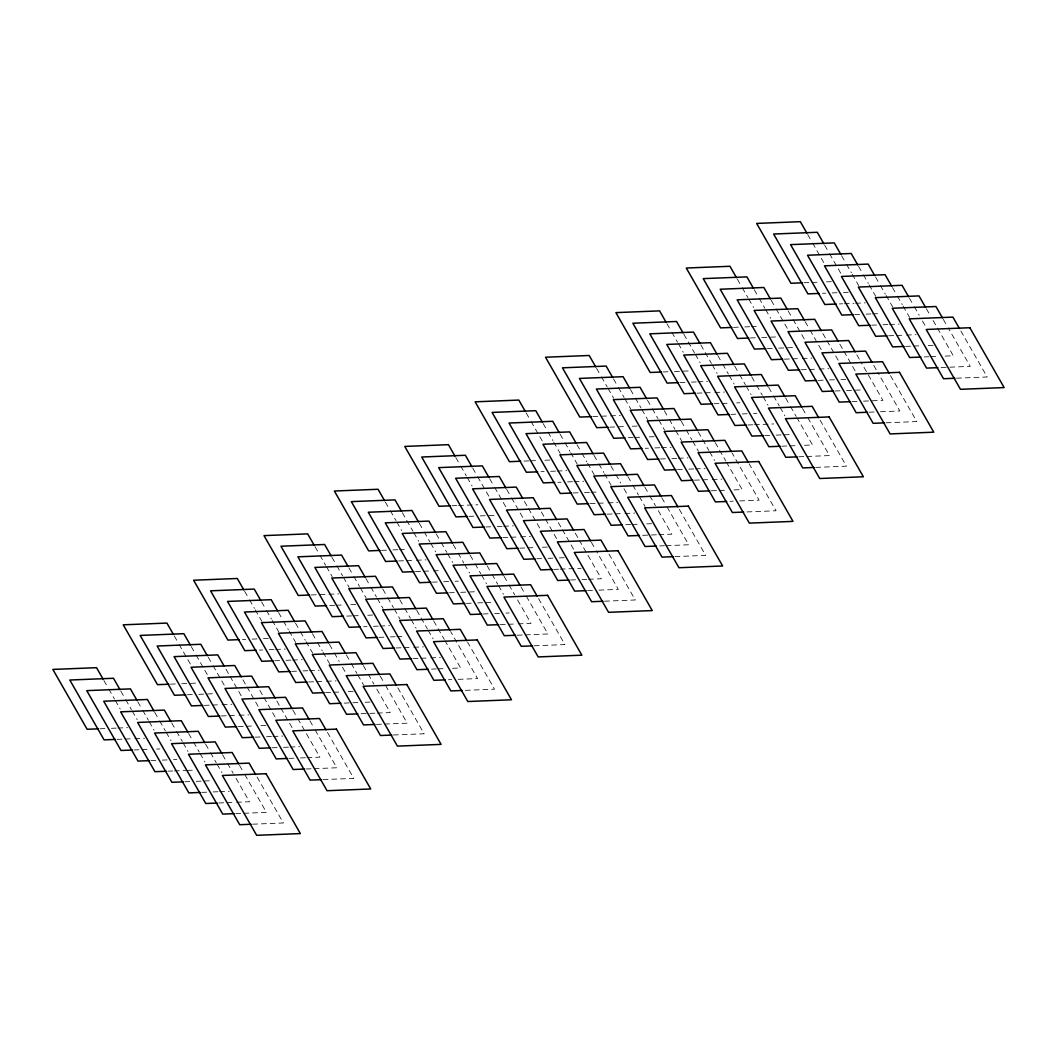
<?xml version="1.0" encoding="UTF-8"?>
<svg xmlns="http://www.w3.org/2000/svg" width="1057" height="1057" viewBox="0 0 1057 1057"><rect width="100%" height="100%" fill="white"/><g stroke="black" fill="none" stroke-linecap="round" stroke-linejoin="round"><path stroke-width="0.75" stroke-dasharray="5 3.75" d="M803.875 282.761L810.349 282.51M811.974 282.444L818.435 282.179M826.534 281.862L831.383 281.664M822.452 293.304L825.689 293.172M832.163 292.921L837.012 292.723M843.486 292.459L848.335 292.274M839.403 303.914L842.64 303.782M844.252 303.716L853.964 303.333M855.589 303.267L865.287 302.87M854.743 314.576L859.592 314.378M866.066 314.127L870.915 313.929M872.54 313.863L880.626 313.546M733.505 327.366L738.354 327.168M744.828 326.917L749.677 326.719M751.289 326.653L759.388 326.336M871.695 325.186L876.544 324.988M883.018 324.724L887.867 324.539M889.492 324.473L899.19 324.089M750.457 337.963L755.306 337.778M761.78 337.513L776.34 336.932M888.646 335.782L895.12 335.531M896.732 335.465L904.818 335.135M906.444 335.069L916.155 334.686M767.408 348.572L772.257 348.374M778.732 348.123L793.292 347.542M905.598 346.392L912.072 346.128M913.684 346.062L920.158 345.811M928.244 345.48L933.106 345.295M784.36 359.182L790.834 358.918M792.446 358.852L800.532 358.534M802.157 358.468L811.855 358.072M924.175 356.936L929.024 356.738M930.649 356.671L938.735 356.354M945.196 356.09L953.295 355.773L931.257 317.285M663.122 371.958L667.971 371.773M674.445 371.509L689.005 370.928M801.312 369.778L807.786 369.527M809.398 369.461L817.484 369.131M819.109 369.065L828.82 368.682M941.126 367.532L970.247 366.369L948.208 327.895M680.074 382.568L684.923 382.37M691.397 382.119L696.246 381.921M697.871 381.854L707.569 381.471M818.263 380.388L823.126 380.19M829.586 379.939L834.449 379.74M840.91 379.476L845.772 379.291M956.466 378.208L987.198 376.979L960.258 329.943M697.025 393.178L703.5 392.913M705.111 392.847L713.198 392.53M714.823 392.464L724.521 392.068M835.215 390.984L840.077 390.799M846.538 390.535L862.723 389.888M713.977 403.774L720.451 403.523M722.063 403.457L730.162 403.127M736.623 402.876L739.86 402.743M852.167 401.594L857.029 401.396M863.503 401.145L882.912 400.365L860.874 361.89M592.739 416.564L608.911 415.916M610.536 415.85L620.234 415.467M730.929 414.384L735.791 414.185M742.252 413.934L747.114 413.736M753.575 413.472L756.812 413.353M869.131 412.204L873.98 412.005M880.455 411.741L899.864 410.975L877.825 372.487M609.691 427.173L625.863 426.526M632.337 426.262L637.186 426.063M747.88 424.98L752.743 424.795M754.354 424.729L773.764 423.949M886.083 422.8L916.815 421.571L889.875 374.548M628.268 437.704L633.117 437.519M634.728 437.453L642.828 437.122M649.289 436.871L654.151 436.673M764.845 435.59L769.694 435.392M776.168 435.14L782.629 434.876M784.254 434.81L790.728 434.559M645.219 448.313L648.456 448.181M654.917 447.917L659.779 447.732M661.391 447.666L671.103 447.283M781.797 446.199L788.258 445.935M789.883 445.869L797.969 445.552M804.443 445.288L812.529 444.971L797.018 417.885M523.981 461.103L528.83 460.905M530.442 460.839L538.528 460.522M545.002 460.257L549.865 460.059M660.546 458.976L665.408 458.791M671.869 458.527L676.731 458.328M678.343 458.276L688.054 457.879M798.748 456.796L805.223 456.545M806.835 456.479L829.481 455.567L807.442 417.092M540.933 471.699L544.17 471.567M550.631 471.316L555.493 471.118M557.105 471.052L566.816 470.669M677.511 469.585L682.36 469.387M688.834 469.136L693.683 468.938M695.295 468.872L705.006 468.489M815.7 467.405L846.432 466.177L819.505 419.14M557.885 482.309L561.122 482.177M567.583 481.913L572.445 481.728M574.057 481.662L583.768 481.279M694.462 480.182L700.923 479.931M702.548 479.865L710.634 479.548M712.246 479.482L721.957 479.085M573.211 492.972L578.073 492.787M584.547 492.522L589.396 492.324M591.008 492.258L599.094 491.941M711.414 490.792L717.888 490.54M719.5 490.474L727.586 490.144M734.06 489.893L742.146 489.563L726.635 462.49M451.973 505.761L456.835 505.563M458.447 505.497L477.856 504.731M590.176 503.581L596.637 503.317M598.262 503.251L606.348 502.934M607.96 502.868L617.671 502.485M729.977 501.335L733.214 501.203M739.689 500.939L759.098 500.172L732.171 453.136M468.925 516.371L473.787 516.173M480.248 515.908L494.808 515.327M607.128 514.178L613.588 513.927M615.214 513.861L623.3 513.543M624.925 513.477L634.623 513.081M746.929 511.932L776.049 510.769L749.122 463.746M485.876 526.967L490.739 526.782M497.213 526.518L502.062 526.32M503.674 526.254L513.385 525.871M625.691 524.721L630.553 524.536M632.165 524.47L640.251 524.14M646.725 523.889L651.574 523.691M502.841 537.577L509.302 537.313M510.927 537.247L519.013 536.93M520.625 536.864L530.337 536.48M642.643 535.331L657.203 534.75M658.828 534.683L671.763 534.168L656.265 507.083M381.59 550.367L386.452 550.168M392.913 549.904L397.776 549.719M399.387 549.653L407.474 549.323M519.793 548.173L526.254 547.922M527.879 547.856L535.965 547.539M542.439 547.275L547.288 547.077M659.608 545.927L664.457 545.742M666.069 545.676L688.715 544.765L666.676 506.29M398.555 560.963L405.016 560.712M406.641 560.646L414.727 560.316M416.339 560.25L426.05 559.866M536.745 558.783L541.594 558.585M548.068 558.334L552.917 558.136M559.391 557.885L564.24 557.686M674.934 556.603L705.666 555.374L678.739 508.338M415.507 571.573L421.968 571.308M423.593 571.242L431.679 570.925M433.291 570.859L441.39 570.542M553.696 569.393L558.545 569.195M560.17 569.128L581.191 568.296M432.458 582.169L437.307 581.984M443.781 581.72L448.63 581.535M455.105 581.271L458.342 581.139M570.648 579.989L575.497 579.804M581.971 579.54L586.82 579.342M588.445 579.276L601.38 578.76L579.342 540.286M311.22 594.959L327.393 594.311M329.004 594.245L338.716 593.862M449.41 592.779L454.259 592.581M460.733 592.33L475.293 591.748M587.6 590.599L592.462 590.401M598.923 590.15L618.345 589.37L596.307 550.895M329.784 605.502L334.633 605.304M336.258 605.238L342.732 604.987M350.818 604.657L355.667 604.472M466.362 603.388L471.211 603.19M477.685 602.926L484.159 602.675M485.771 602.609L492.245 602.345M604.551 601.195L635.297 599.98L608.356 552.943M346.736 616.099L351.598 615.914M353.21 615.848L361.296 615.518M367.77 615.266L372.619 615.068M483.313 613.985L488.162 613.8M494.636 613.536L499.485 613.337M505.959 613.086L509.197 612.954M363.687 626.709L366.924 626.576M373.398 626.325L378.247 626.127M379.873 626.061L389.571 625.678M500.265 624.595L506.739 624.33M508.351 624.264L516.45 623.947M518.062 623.881L531.01 623.366L515.499 596.28M242.449 639.498L245.686 639.366M252.161 639.115L257.01 638.917M263.484 638.653L268.333 638.468M379.027 637.384L383.876 637.186M390.35 636.922L395.199 636.737M396.824 636.671L404.91 636.34M517.217 635.191L523.691 634.94M525.316 634.874L547.962 633.962L525.924 595.487M259.401 650.095L262.638 649.976M269.112 649.711L273.961 649.513M275.586 649.46L285.284 649.064M395.979 647.981L402.453 647.73M404.065 647.664L412.164 647.333M413.776 647.267L423.487 646.884M534.168 645.801L564.914 644.572L537.973 597.549M274.741 660.77L279.59 660.572M286.064 660.321L290.913 660.123M292.538 660.057L302.236 659.674M412.93 658.59L419.404 658.326M421.016 658.26L429.116 657.943M430.728 657.877L440.439 657.494M291.692 671.38L296.541 671.182M303.015 670.918L307.864 670.733M309.49 670.667L319.188 670.27M431.507 669.121L436.356 668.936M437.981 668.87L446.067 668.539M452.541 668.288L460.627 667.958L445.116 640.886M170.454 684.156L175.303 683.971M181.778 683.707L197.95 683.06M308.644 681.976L315.118 681.725M316.73 681.659L324.829 681.329M326.441 681.263L336.152 680.88M448.459 679.73L451.696 679.598M458.17 679.347L477.579 678.568L450.639 631.544M187.406 694.766L192.255 694.568M198.729 694.317L213.289 693.736M325.596 692.586L332.07 692.322M333.682 692.256L340.156 692.005M348.242 691.674L353.104 691.489M465.41 690.34L494.531 689.177L467.59 642.141M204.358 705.363L210.832 705.111M212.444 705.045L220.53 704.728M222.155 704.662L231.866 704.266M344.172 703.116L358.733 702.535M365.207 702.284L370.056 702.086M221.309 715.972L227.784 715.721M229.395 715.655L237.495 715.325M239.107 715.259L248.818 714.876M361.124 713.726L375.684 713.145M377.296 713.079L390.244 712.563L374.733 685.491M100.071 728.762L104.92 728.564M111.395 728.313L116.244 728.114M117.869 728.048L127.567 727.665M238.261 726.582L244.735 726.318M246.36 726.251L254.446 725.934M260.907 725.67L265.769 725.485M376.464 724.389L382.925 724.137M384.55 724.071L407.196 723.173L385.158 684.685M117.023 739.358L123.497 739.107M125.109 739.041L133.195 738.724M134.82 738.658L144.532 738.262M255.213 737.178L260.075 736.993M266.549 736.729L271.398 736.531M273.01 736.465L282.721 736.082M393.415 734.998L424.148 733.769L397.221 686.746M133.975 749.968L140.449 749.704M142.061 749.651L150.16 749.321M156.621 749.069L159.858 748.937M272.178 747.788L277.026 747.59M283.501 747.339L288.35 747.14M289.962 747.074L299.673 746.691M150.926 760.578L155.789 760.379M162.25 760.115L167.112 759.93M173.573 759.666L176.81 759.534M289.129 758.384L293.978 758.199M300.452 757.935L305.301 757.75M306.926 757.684L319.861 757.169L297.823 718.681M167.878 771.174L172.74 770.989M174.352 770.923L185.675 770.461M187.3 770.408L193.761 770.143M306.081 768.994L312.555 768.743M314.167 768.677L336.813 767.765L314.775 729.29M184.843 781.784L189.692 781.585M196.166 781.334L202.627 781.07M204.252 781.004L210.726 780.753M323.032 779.604L353.765 778.375L326.838 731.338M201.795 792.38L206.644 792.195M213.118 791.931L217.967 791.746M219.592 791.68L229.29 791.283M218.746 802.99L225.22 802.725M226.832 802.673L234.918 802.342M236.543 802.276L249.478 801.761L233.967 774.689M235.698 813.599L242.172 813.335M243.784 813.269L266.43 812.371L244.392 773.883M252.649 824.196L283.382 822.967L256.455 775.944M943.306 319.346L947.389 326.468M926.355 308.736L930.437 315.858M909.403 298.127L913.486 305.262M914.305 306.689L919.194 315.237M922.457 320.932L926.54 328.066M892.452 287.53L896.534 294.652M897.34 296.079L902.242 304.627M903.061 306.054L909.588 317.457M875.5 276.921L879.583 284.056M880.389 285.469L885.29 294.031M886.11 295.445L892.637 306.847M858.548 266.324L862.618 273.446M863.437 274.873L868.339 283.421M869.158 284.848L875.685 296.251M841.583 255.715L845.666 262.836M846.485 264.263L851.387 272.812M852.206 274.239L858.733 285.641M824.632 245.105L828.714 252.24M829.534 253.667L841.782 275.045M807.68 234.509L811.763 241.63M812.582 243.057L824.817 264.435M873.743 365.365L877.006 371.06M856.791 354.756L860.054 360.463M839.839 344.159L843.103 349.854M843.922 351.281L856.157 372.659M822.888 333.55L826.151 339.257M826.97 340.684L839.205 362.062M805.117 321.526L809.2 328.648M810.019 330.075L821.434 350.026M788.165 310.917L792.248 318.051M793.054 319.465L805.302 340.843M771.214 300.32L775.283 307.442M776.102 308.869L787.531 328.819M754.262 289.71L758.331 296.832M759.151 298.259L764.872 308.234M765.678 309.661L770.579 318.21M737.297 279.101L741.38 286.236M742.199 287.663L747.907 297.638M748.726 299.065L753.628 307.613M802.554 408.544L806.623 415.665M785.589 397.934L789.671 405.056M790.491 406.483L796.198 416.458M768.637 387.338L772.72 394.459M773.539 395.886L779.247 405.862M780.066 407.289L784.968 415.837M751.686 376.728L755.768 383.85M756.587 385.277L762.295 395.252M763.114 396.679L768.016 405.227M734.734 366.118L738.817 373.253M739.636 374.68L745.344 384.656M746.163 386.069L751.065 394.631M717.782 355.522L721.865 362.643M722.684 364.07L728.392 374.046M729.211 375.473L734.1 384.021M700.831 344.912L711.44 363.436M712.259 364.863L717.148 373.412M683.879 334.316L694.489 352.84M695.295 354.267L700.196 362.815M666.927 323.706L670.997 330.828M671.816 332.255L677.537 342.23M678.343 343.657L683.245 352.206M715.219 442.539L725.829 461.063M698.254 431.93L708.864 450.454M709.683 451.881L714.585 460.429M681.303 421.333L685.385 428.455M686.204 429.882L691.912 439.857M692.731 441.284L698.452 451.26M664.351 410.724L668.434 417.845M669.253 419.272L674.961 429.248M675.78 430.675L681.488 440.65M647.399 400.114L651.482 407.249M652.301 408.676L658.009 418.651M658.828 420.065L664.536 430.04M630.448 389.518L634.53 396.639M635.349 398.066L641.057 408.042M641.876 409.469L647.584 419.444M613.496 378.908L617.579 386.03M618.385 387.457L624.106 397.432M624.925 398.859L630.633 408.834M596.544 368.312L600.627 375.433M601.433 376.86L607.154 386.836M607.973 388.263L613.681 398.238M661.788 497.741L665.87 504.863M644.836 487.132L648.919 494.266M649.725 495.68L655.446 505.656M627.884 476.535L631.954 483.657M632.773 485.084L638.494 495.059M639.3 496.486L645.021 506.462M610.92 465.926L615.002 473.047M615.821 474.474L620.723 483.023M623.987 488.73L628.069 495.852M593.968 455.316L598.051 462.451M598.87 463.878L603.772 472.426M604.578 473.853L611.118 485.255M577.016 444.72L581.099 451.841M581.918 453.268L586.807 461.817M587.626 463.243L594.153 474.646M560.065 434.11L564.147 441.245M564.966 442.658L569.855 451.22M570.674 452.647L577.201 464.036M543.113 423.513L547.196 430.635M548.015 432.062L552.903 440.61M553.723 442.037L560.25 453.44M526.161 412.904L530.244 420.025M531.05 421.452L543.298 442.83M591.405 542.333L595.487 549.468M575.272 533.164L578.536 538.859M558.307 522.554L561.584 528.262M562.39 529.676L574.638 551.054M541.356 511.958L544.619 517.653M545.438 519.079L557.686 540.457M524.404 501.348L527.668 507.043M528.487 508.47L540.735 529.848M506.633 489.312L510.716 496.446M511.535 497.873L522.964 517.824M489.682 478.715L493.764 485.837M494.584 487.264L506.818 508.642M472.73 468.106L476.813 475.24M477.632 476.654L489.061 496.618M455.778 457.509L459.861 464.631M460.68 466.058L466.388 476.033M467.207 477.46L472.096 486.009M521.022 586.939L525.104 594.06M504.07 576.329L508.153 583.464M508.972 584.891L514.68 594.866M487.118 565.733L491.201 572.854M492.02 574.281L497.728 584.257M498.547 585.684L503.436 594.232M470.167 555.123L474.249 562.258M475.055 563.672L480.776 573.647M481.596 575.074L486.484 583.623M453.215 544.527L457.298 551.648M458.104 553.075L463.825 563.051M464.631 564.478L469.533 573.026M436.264 533.917L440.333 541.039M441.152 542.466L446.873 552.441M447.679 553.868L452.581 562.416M419.299 523.307L423.381 530.442M424.201 531.869L429.908 541.845M430.728 543.272L435.629 551.82M402.347 512.711L412.957 531.235M413.776 532.662L418.678 541.21M385.395 502.101L389.478 509.236M390.297 510.65L396.005 520.625M396.824 522.052L401.726 530.601M433.687 620.935L444.297 639.459M416.735 610.325L427.345 628.862M428.164 630.276L433.066 638.838M399.784 599.729L403.866 606.85M404.686 608.277L410.393 618.253M411.213 619.679L416.101 628.228M382.832 589.119L386.915 596.24M387.721 597.667L393.442 607.643M394.261 609.07L399.969 619.045M365.881 578.523L369.963 585.644M370.769 587.071L376.49 597.046M377.309 598.473L383.017 608.449M348.929 567.913L352.998 575.034M353.818 576.461L359.539 586.437M360.345 587.864L366.066 597.839M331.964 557.303L336.047 564.438M336.866 565.865L342.574 575.84M343.393 577.254L349.114 587.243M315.012 546.707L319.095 553.828M319.914 555.255L325.622 565.231M326.441 566.658L332.162 576.633M380.256 676.136L384.338 683.258M363.304 665.54L367.387 672.662M368.206 674.089L373.914 684.064M346.352 654.93L350.435 662.052M351.254 663.479L356.962 673.454M357.781 674.881L363.489 684.857M329.401 644.321L333.483 651.456M334.303 652.882L339.191 661.431M342.455 667.126L346.537 674.247M312.449 633.724L316.532 640.846M317.351 642.273L322.24 650.821M323.059 652.248L329.586 663.651M295.498 623.115L299.58 630.236M300.386 631.663L305.288 640.212M306.107 641.639L312.634 653.041M278.546 612.518L282.629 619.64M283.435 621.067L288.336 629.615M289.156 631.042L295.683 642.445M261.594 601.909L265.664 609.03M266.483 610.457L271.385 619.006M272.204 620.433L278.731 631.835M244.629 591.299L248.712 598.434M249.531 599.861L254.433 608.409M255.252 609.836L261.779 621.225M309.886 720.742L313.955 727.863M292.921 710.132L297.004 717.254M276.789 700.95L280.052 706.657M280.871 708.084L293.119 729.462M259.837 690.353L263.101 696.048M263.92 697.475L276.154 718.852M242.885 679.743L246.149 685.451M246.968 686.865L259.203 708.243M225.934 669.147L229.197 674.842M230.016 676.269L242.251 697.646M208.163 657.11L212.246 664.232M213.052 665.659L225.3 687.037M191.211 646.514L195.294 653.636M196.1 655.063L208.348 676.44M174.26 635.904L178.329 643.026M179.148 644.453L190.577 664.404M239.503 765.334L243.586 772.469M222.551 754.738L226.621 761.859M227.44 763.286L233.161 773.262M205.587 744.128L209.669 751.25M210.488 752.676L216.209 762.652M217.015 764.079L221.917 772.627M188.635 733.518L192.718 740.653M193.537 742.08L199.245 752.056M200.064 753.482L204.966 762.031M171.683 722.922L175.766 730.043M176.585 731.47L182.293 741.446M183.112 742.873L188.014 751.421M154.732 712.312L158.814 719.447M159.633 720.861L165.341 730.836M166.16 732.263L171.062 740.825M137.78 701.716L141.863 708.837M142.682 710.264L148.39 720.24M149.209 721.667L154.097 730.215M120.828 691.106L124.911 698.228M125.73 699.655L131.438 709.63M132.257 711.057L137.146 719.606M103.877 680.497L107.959 687.631M108.765 689.058L114.486 699.034M115.305 700.461L120.194 709.009"/><path stroke-width="1.5" d="M802.263 282.827L790.94 283.276L756.653 223.423L800.334 221.679L806.861 233.082M819.215 293.436L807.892 293.886L773.618 234.033L817.286 232.289L823.826 243.691M836.166 304.033L824.843 304.495L790.57 244.629L834.25 242.885L840.777 254.288M853.118 314.642L841.795 315.092L807.522 255.239L851.202 253.495L857.729 264.897M731.88 327.432L720.557 327.881L686.284 268.029L729.951 266.285L736.491 277.687M870.083 325.252L858.746 325.701L824.473 265.835L868.154 264.091L874.681 275.494M748.832 338.029L737.509 338.491L703.235 278.625L746.916 276.881L753.443 288.284M887.034 335.849L875.711 336.298L841.425 276.445L885.105 274.701L891.632 286.103M765.783 348.638L754.46 349.087L720.187 289.235L763.867 287.491L770.394 298.893M903.986 346.458L892.663 346.907L858.376 287.055L902.057 285.311L908.584 296.713M782.748 359.235L771.425 359.697L737.139 299.831L780.819 298.087L787.346 309.49M920.938 357.055L909.615 357.517L875.328 297.651L919.009 295.907L925.536 307.31M661.497 372.024L650.174 372.474L615.901 312.621L659.581 310.877L666.108 322.279M799.7 369.844L788.377 370.294L754.09 310.441L797.771 308.697L804.298 320.099M937.889 367.664L926.566 368.113L892.28 308.261L935.96 306.517L942.487 317.919M678.449 382.634L667.126 383.083L632.852 323.231L676.533 321.487L683.06 332.889M816.651 380.454L805.328 380.903L771.042 321.051L814.722 319.306L821.249 330.709M954.841 378.261L943.518 378.723L909.245 318.857L952.912 317.113L959.452 328.516M695.414 393.23L684.09 393.693L649.804 333.827L693.484 332.083L700.011 343.485M833.603 391.05L822.28 391.5L787.994 331.647L831.674 329.903L838.201 341.305M712.365 403.84L701.042 404.289L666.756 344.437L710.436 342.693L716.963 354.095M850.555 401.66L839.232 402.109L804.945 342.257L848.626 340.513L855.153 351.915M591.127 416.63L579.791 417.079L545.518 357.226L589.198 355.482L595.725 366.885M729.317 414.45L717.994 414.899L683.707 355.046L727.388 353.302L733.915 364.691M867.506 412.256L856.183 412.719L821.91 352.853L865.577 351.109L872.117 362.511M608.079 427.226L596.756 427.689L562.469 367.823L606.15 366.079L612.677 377.481M746.268 425.046L734.945 425.495L700.659 365.643L744.339 363.899L750.866 375.301M884.458 422.866L873.135 423.315L838.862 363.463L882.542 361.719L889.069 373.121M625.031 437.836L613.707 438.285L579.421 378.432L623.102 376.688L629.628 388.091M763.22 435.656L751.897 436.105L717.624 376.252L761.291 374.508L767.818 385.911M641.982 448.445L630.659 448.895L596.373 389.042L640.053 387.298L646.58 398.687M780.172 446.252L768.849 446.715L734.575 386.849L778.243 385.105L784.783 396.507M520.744 461.222L509.421 461.684L475.135 401.819L518.815 400.075L525.342 411.477M658.934 459.042L647.611 459.491L613.324 399.638L657.005 397.894L663.532 409.297M797.123 456.862L785.8 457.311L751.527 397.458L795.208 395.714L801.734 407.117M537.696 471.832L526.373 472.281L492.086 412.428L535.767 410.684L542.294 422.087M675.885 469.652L664.562 470.101L630.289 410.248L673.956 408.504L680.497 419.906M814.075 467.471L802.752 467.921L768.479 408.068L812.159 406.324L818.686 417.713M554.648 482.441L543.324 482.89L509.038 423.038L552.719 421.294L559.245 432.683M692.837 480.248L681.514 480.71L647.241 420.845L690.908 419.101L697.448 430.503M571.599 493.038L560.276 493.487L525.99 433.634L569.67 431.89L576.197 443.293M709.789 490.858L698.466 491.307L664.192 431.454L707.873 429.71L714.4 441.113M450.361 505.827L439.038 506.277L404.752 446.424L448.432 444.68L454.959 456.082M588.551 503.647L577.228 504.097L542.954 444.244L586.622 442.5L593.162 453.902M726.74 501.467L715.417 501.916L681.144 442.064L724.825 440.32L731.352 451.709M467.313 516.437L455.99 516.886L421.703 457.02L465.384 455.276L471.911 466.679M605.502 514.244L594.179 514.706L559.906 454.84L603.573 453.096L610.114 464.499M743.705 512.064L732.382 512.513L698.096 452.66L741.776 450.916L748.303 462.319M484.265 527.033L472.941 527.483L438.655 467.63L482.336 465.886L488.863 477.288M622.454 524.853L611.131 525.303L576.858 465.45L620.538 463.706L627.065 475.108M501.216 537.643L489.893 538.092L455.62 478.24L499.287 476.496L505.827 487.898M639.419 535.463L628.083 535.912L593.809 476.046L637.49 474.302L644.017 485.705M379.978 550.42L368.655 550.882L334.369 491.016L378.049 489.272L384.576 500.674M518.168 548.239L506.845 548.702L472.571 488.836L516.252 487.092L522.779 498.494M656.371 546.059L645.047 546.509L610.761 486.656L654.442 484.912L660.969 496.314M396.93 561.029L385.607 561.478L351.334 501.626L395.001 499.882L401.528 511.284M535.119 558.849L523.796 559.298L489.523 499.446L533.204 497.702L539.731 509.104M673.322 556.669L661.999 557.118L627.713 497.266L671.393 495.522L677.92 506.924M413.882 571.639L402.558 572.088L368.285 512.235L411.953 510.491L418.493 521.894M552.084 569.459L540.748 569.908L506.475 510.042L550.155 508.298L556.682 519.7M430.833 582.235L419.51 582.698L385.237 522.832L428.917 521.088L435.444 532.49M569.036 580.055L557.713 580.504L523.426 520.652L567.107 518.908L573.634 530.31M309.595 595.025L298.272 595.474L263.999 535.622L307.666 533.877L314.206 545.28M447.785 592.845L436.462 593.294L402.188 533.441L445.869 531.697L452.396 543.1M585.988 590.665L574.664 591.114L540.378 531.261L584.059 529.517L590.586 540.92M326.547 605.635L315.224 606.084L280.951 546.231L324.618 544.487L331.158 555.89M464.75 603.441L453.427 603.904L419.14 544.038L462.821 542.294L469.348 553.696M602.939 601.261L591.616 601.724L557.33 541.858L601.01 540.114L607.537 551.516M343.499 616.231L332.175 616.68L297.902 556.828L341.583 555.084L348.11 566.486M481.701 614.051L470.378 614.5L436.092 554.648L479.772 552.903L486.299 564.306M360.45 626.841L349.127 627.29L314.854 567.437L358.534 565.693L365.061 577.096M498.653 624.661L487.33 625.11L453.043 565.257L496.724 563.513L503.251 574.916M239.212 639.63L227.889 640.08L193.616 580.227L237.283 578.483L243.823 589.872M377.415 637.437L366.092 637.899L331.806 578.034L375.486 576.29L382.013 587.692M515.605 635.257L504.281 635.706L469.995 575.854L513.676 574.11L520.203 585.512M256.164 650.227L244.841 650.676L210.568 590.823L254.248 589.079L260.775 600.482M394.367 648.047L383.044 648.496L348.757 588.643L392.438 586.899L398.965 598.302M532.556 645.867L521.233 646.316L486.947 586.463L530.627 584.719L537.154 596.122M273.129 660.836L261.792 661.286L227.519 601.433L271.2 599.689L277.727 611.091M411.318 658.656L399.995 659.106L365.709 599.253L409.389 597.509L415.916 608.898M290.08 671.433L278.757 671.895L244.471 612.029L288.151 610.285L294.678 621.688M428.27 669.253L416.947 669.702L382.66 609.849L426.341 608.105L432.868 619.508M168.829 684.223L157.506 684.672L123.233 624.819L166.914 623.075L173.44 634.477M307.032 682.042L295.709 682.492L261.423 622.639L305.103 620.895L311.63 632.297M445.222 679.862L433.898 680.312L399.625 620.459L443.293 618.715L449.82 630.117M185.794 694.832L174.458 695.281L140.185 635.429L183.865 633.685L190.392 645.087M323.984 692.652L312.661 693.101L278.374 633.249L322.055 631.505L328.582 642.894M462.173 690.459L450.85 690.921L416.577 631.055L460.244 629.311L466.784 640.714M202.746 705.429L191.423 705.891L157.136 646.025L200.817 644.281L207.344 655.684M340.935 703.249L329.612 703.698L295.326 643.845L339.006 642.101L345.533 653.503M219.697 716.038L208.374 716.487L174.088 656.635L217.768 654.891L224.295 666.293M357.887 713.858L346.564 714.307L312.291 654.455L355.958 652.711L362.498 664.113M98.46 728.828L87.136 729.277L52.85 669.425L96.531 667.68L103.058 679.083M236.649 726.648L225.326 727.097L191.04 667.244L234.72 665.5L241.247 676.89M374.839 724.455L363.516 724.917L329.242 665.051L372.91 663.307L379.45 674.71M115.411 739.424L104.088 739.887L69.802 680.021L113.482 678.277L120.009 689.679M253.601 737.244L242.278 737.694L207.991 677.841L251.672 676.097L258.199 687.499M391.79 735.064L380.467 735.513L346.194 675.661L389.874 673.917L396.401 685.319M132.363 750.034L121.04 750.483L86.753 690.631L130.434 688.887L136.961 700.289M270.552 747.854L259.229 748.303L224.956 688.451L268.623 686.706L275.164 698.109M149.314 760.644L137.991 761.093L103.705 701.227L147.385 699.483L153.912 710.885M287.504 758.45L276.181 758.913L241.908 699.047L285.575 697.303L292.115 708.705M166.266 771.24L154.943 771.689L120.657 711.837L164.337 710.093L170.864 721.495M304.456 769.06L293.133 769.509L258.859 709.657L302.54 707.913L309.067 719.315M183.218 781.85L171.895 782.299L137.621 722.446L181.289 720.702L187.829 732.105M321.42 779.67L310.084 780.119L275.811 720.253L319.491 718.509L326.018 729.911M200.169 792.446L188.846 792.909L154.573 733.043L198.254 731.299L204.781 742.701M217.121 803.056L205.798 803.505L171.525 743.652L215.205 741.908L221.732 753.311M234.086 813.665L222.75 814.115L188.476 754.249L232.157 752.505L238.684 763.907M251.037 824.262L239.714 824.711L205.428 764.858L249.108 763.114L255.635 774.517M969.864 327.723L926.196 329.467L960.469 389.32L1004.15 387.575L969.864 327.723M899.494 372.328L855.813 374.072L890.086 433.925L933.767 432.181L899.494 372.328M829.111 416.92L785.43 418.664L819.717 478.517L863.384 476.773L829.111 416.92M758.728 461.526L715.047 463.27L749.334 523.123L793.001 521.378L758.728 461.526M688.345 506.118L644.664 507.862L678.951 567.728L722.631 565.984L688.345 506.118M617.962 550.723L574.281 552.467L608.568 612.32L652.248 610.576L617.962 550.723M547.579 595.316L503.912 597.06L538.185 656.926L581.865 655.181L547.579 595.316M477.209 639.921L433.529 641.665L467.802 701.518L511.482 699.774L477.209 639.921M406.826 684.526L363.146 686.27L397.419 746.123L441.099 744.379L406.826 684.526M336.443 729.119L292.763 730.863L327.049 790.715L370.716 788.971L336.443 729.119M266.06 773.724L222.38 775.468L256.666 835.321L300.347 833.577L266.06 773.724"/></g></svg>
